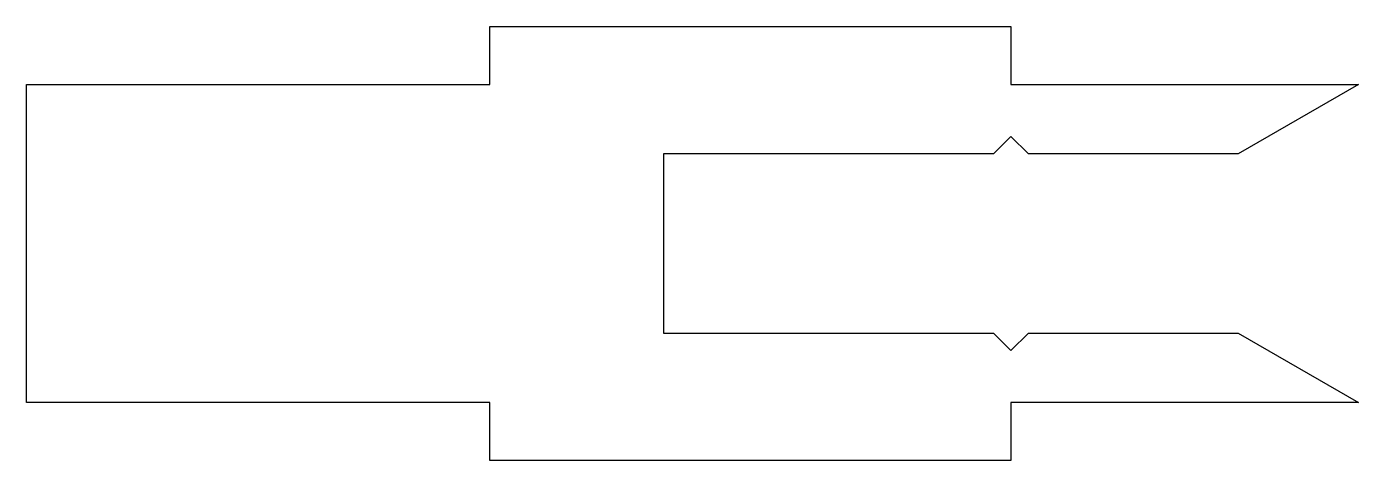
# Model space of a CAD drawing. Extents: x 372.4 to 395.4, y 214.2 to 221.7.
import ezdxf

# ---------------------------------------------------------------- set-up
doc = ezdxf.new("R2010")
doc.units = 0
doc.layers.get('0').update_dxf_attribs({"linetype": 'CONTINUOUS'})

msp = doc.modelspace()

# ---------------------------------------------------------------- linework, layer by layer
at = {"color": 0}
msp.add_lwpolyline([(380.448, 220.726), (380.448, 221.726), (389.448, 221.726), (389.448, 220.726), (395.448, 220.726), (393.369, 219.526), (390.448, 219.526), (390.148, 219.526), (389.748, 219.526), (389.448, 219.826), (389.148, 219.526), (383.448, 219.526), (383.448, 216.426), (389.148, 216.426), (389.448, 216.126), (389.748, 216.426), (390.148, 216.426), (393.369, 216.426), (395.448, 215.226), (389.448, 215.226), (389.448, 214.226), (380.448, 214.226), (380.448, 215.226), (372.448, 215.226), (372.448, 220.726)], close=True, dxfattribs=at)

doc.saveas('drawing.dxf')
